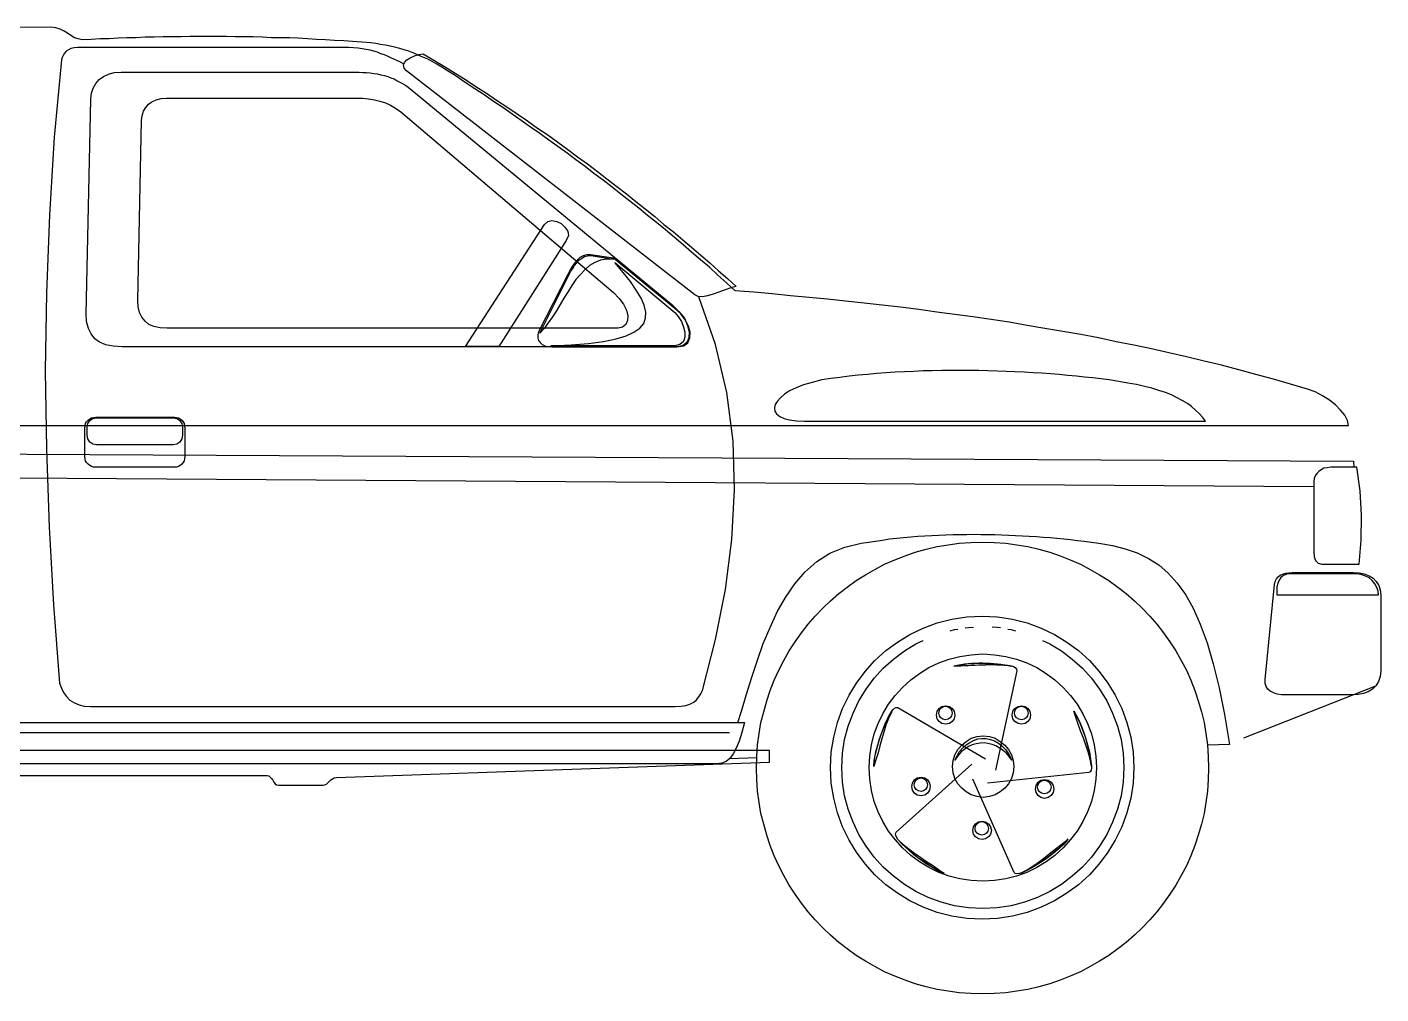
# Model space of a CAD drawing. Extents: x 15983 to 19980, y 14327 to 15872.
# Drawn here: x 17817 to 19980, y 14327 to 15872 of the extents above; entities that cross this region are included whole.
import ezdxf

# ---------------------------------------------------------------- set-up
doc = ezdxf.new("R2010")
doc.units = 0
doc.header["$LTSCALE"] = 100
doc.header["$MEASUREMENT"] = 0
doc.layers.add('LX-CAR', color=6, linetype='CONTINUOUS')

msp = doc.modelspace()

# ---------------------------------------------------------------- linework, layer by layer
at = {"layer": 'LX-CAR'}
msp.add_line((19761, 14735.8), (19972, 14819), dxfattribs=at)
for points in [[(17380.2, 15235.2), (19928.3, 15235.2), (19926.7, 15242.8), (19922.3, 15251.5), (19915.8, 15259.7), (19907.6, 15267.9), (19897.8, 15275.5), (19886.9, 15282.6), (19874.9, 15288.6), (19862.9, 15293), (19835.6, 15301.2), (19808.3, 15308.8), (19780.5, 15316.4), (19753.3, 15324.1), (19725.4, 15331.2), (19697.6, 15337.7), (19669.8, 15344.8), (19641.4, 15350.8), (19613.6, 15357.3), (19585.3, 15363.3), (19557.4, 15368.8), (19529.1, 15374.8), (19500.7, 15380.2), (19471.8, 15385.2), (19443.5, 15390.1), (19415.1, 15395), (19386.2, 15399.9), (19357.3, 15404.2), (19328.4, 15408.6), (19299.5, 15412.4), (19270.6, 15416.2), (19241.7, 15420.1), (19212.8, 15423.9), (19183.3, 15427.2), (19154.4, 15430.4), (19124.9, 15433.7), (19096, 15437), (19066.6, 15439.7), (19037.1, 15442.4), (19007.7, 15445.1), (18978.2, 15447.9), (18948.8, 15450.1), (18935.2, 15462.6), (18921, 15475.2), (18907.3, 15487.7), (18893.2, 15499.7), (18879, 15511.7), (18865.3, 15523.7), (18851.2, 15535.7), (18837, 15547.7), (18822.8, 15559.1), (18808.6, 15570.6), (18794.4, 15582), (18780.3, 15593.5), (18766.1, 15604.4), (18751.9, 15615.9), (18737.7, 15626.8), (18723, 15637.7), (18708.8, 15648.6), (18694.1, 15659.5), (18679.9, 15669.9), (18665.2, 15680.8), (18651, 15691.1), (18636.3, 15701.5), (18621.6, 15711.9), (18606.8, 15722.2), (18592.1, 15732.6), (18577.4, 15742.9), (18562.6, 15752.7), (18547.4, 15763.1), (18532.6, 15772.9), (18517.4, 15783.3), (18502.6, 15793.1), (18487.4, 15802.9), (18479.7, 15807.8), (18472.1, 15812.2), (18464.5, 15816.6), (18457.4, 15820.4), (18449.8, 15823.7), (18442.1, 15826.9), (18435, 15830.2), (18427.4, 15832.9), (18419.7, 15835.1), (18412.7, 15837.3), (18405, 15839.5), (18397.4, 15841.1), (18389.8, 15842.7), (18382.1, 15843.8), (18374.5, 15845.5), (18366.3, 15846.6), (18352.1, 15847.7), (18337.4, 15848.8), (18323.2, 15849.8), (18308.5, 15850.4), (18294.3, 15851.5), (18279.6, 15852), (18265.4, 15852.6), (18250.7, 15853.7), (18236.5, 15854.2), (18221.8, 15854.2), (18207.6, 15854.7), (18193.4, 15855.3), (18178.7, 15855.8), (18164.5, 15855.8), (18149.8, 15855.8), (18135.6, 15856.4), (18120.9, 15856.4), (18106.7, 15856.4), (18092, 15856.4), (18077.8, 15856.4), (18063.6, 15855.8), (18048.9, 15855.8), (18034.7, 15855.8), (18020.5, 15855.3), (18005.8, 15855.3), (17991.6, 15854.7), (17976.9, 15854.2), (17962.7, 15853.7), (17948.5, 15853.1), (17934.3, 15852.6), (17919.6, 15852), (17905.4, 15851.5), (17898.9, 15852.6), (17892.9, 15854.7), (17887.5, 15858), (17882, 15861.8), (17876.6, 15865.1), (17870, 15868.4), (17863.5, 15870.6), (17855.3, 15871.7), (16599.8, 15870.6)], [(18418.7, 15812.8), (18413.8, 15815.5), (18408.3, 15818.2), (18403.4, 15820.4), (18398.5, 15822.6), (18393, 15825.3), (18388.1, 15827.5), (18382.7, 15829.1), (18377.2, 15831.3), (18371.2, 15832.9), (18365.2, 15834.6), (18359.2, 15835.7), (18352.7, 15836.8), (18346.1, 15837.8), (18339, 15838.4), (18331.4, 15838.9), (18323.8, 15838.9), (17897.8, 15838.9), (17892.4, 15838.4), (17887.5, 15837.3), (17883.6, 15835.1), (17879.8, 15832.9), (17877.1, 15829.7), (17874.9, 15826.4), (17873.3, 15823.1), (17872.2, 15819.3), (17860.7, 15695.5), (17853.1, 15571.1), (17848.2, 15446.8), (17846.5, 15322.4), (17848.2, 15197.5), (17852.6, 15072.6), (17859.6, 14948.3), (17869.4, 14823.4), (17872.2, 14815.2), (17875.5, 14808.1), (17880.4, 14801.6), (17885.8, 14796.1), (17892.9, 14791.8), (17900.6, 14788.5), (17908.7, 14786.3), (17918.5, 14785.8), (18852.8, 14785.8), (18862.1, 14786.3), (18869.7, 14787.4), (18876.2, 14789.6), (18882.3, 14792.9), (18886.6, 14796.7), (18890.4, 14801.1), (18893.7, 14806), (18896.4, 14811.4), (18917.2, 14892.7), (18933, 14972.8), (18943.3, 15053), (18947.7, 15132.1), (18945.5, 15210.1), (18935.2, 15287.5), (18917.2, 15364.4), (18890.4, 15440.8)], [(18883.9, 15443.5), (18423.6, 15801.8), (18419.7, 15806.2), (18418.7, 15811.1), (18420.3, 15814.9), (18424.1, 15819.3), (18429.6, 15822.6), (18436.1, 15825.8), (18443.2, 15828), (18450.3, 15829.1), (18467.2, 15818.8), (18484.1, 15808.4), (18501, 15798), (18517.9, 15787.7), (18534.3, 15776.7), (18551.2, 15765.8), (18567.5, 15754.9), (18583.9, 15744), (18600.3, 15733.1), (18616.6, 15721.7), (18633, 15710.2), (18649.4, 15699.3), (18665.2, 15687.9), (18681, 15675.9), (18696.8, 15664.4), (18712.6, 15652.9), (18728.4, 15640.9), (18743.7, 15628.9), (18759.5, 15616.9), (18774.8, 15604.9), (18790.1, 15592.9), (18804.8, 15581), (18820.1, 15569), (18834.8, 15556.4), (18850.1, 15544.4), (18864.8, 15531.9), (18879, 15519.9), (18893.7, 15507.3), (18907.9, 15494.8), (18922.1, 15482.2), (18936.2, 15469.7), (18950.4, 15457.1), (18941.7, 15455), (18932.4, 15451.7), (18922.6, 15447.9), (18913.3, 15444.6), (18904.6, 15442.4), (18896.4, 15440.8), (18889.3, 15441.3), (18883.9, 15443.5)], [(17919.1, 15756.6), (17920.2, 15765.8), (17922.9, 15774), (17927.3, 15781.7), (17932.7, 15787.7), (17939.3, 15792.6), (17947.4, 15796.4), (17956.7, 15799.1), (17967.6, 15799.7), (18341.2, 15799.7), (18347.8, 15799.7), (18353.7, 15799.1), (18359.8, 15799.1), (18365.7, 15798.6), (18371.2, 15797.5), (18377.2, 15796.9), (18382.7, 15795.3), (18388.1, 15794.2), (18393.6, 15792.6), (18398.5, 15790.4), (18403.9, 15788.7), (18408.8, 15786), (18413.8, 15783.3), (18419.2, 15780.6), (18424.1, 15777.3), (18429, 15773.5), (18847.4, 15428.2), (18858.8, 15417.3), (18867.5, 15406.4), (18872.4, 15395), (18875.1, 15384.6), (18874.6, 15375.3), (18871.4, 15367.7), (18865.3, 15362.8), (18856.6, 15360.6), (17969.2, 15360.6), (17955.1, 15361.7), (17943.1, 15363.9), (17933.2, 15368.2), (17925.6, 15373.7), (17919.6, 15381.3), (17915.3, 15390.1), (17912.5, 15401), (17911.5, 15413), (17919.1, 15756.6)], [(18000.3, 15722.2), (18001.4, 15729.8), (18003.6, 15737), (18006.9, 15742.9), (18011.2, 15748.4), (18016.7, 15752.2), (18023.8, 15755.5), (18031.4, 15757.7), (18040.2, 15758.2), (18342.8, 15758.2), (18353.2, 15758.2), (18363, 15757.1), (18372.3, 15755.5), (18381, 15753.3), (18389.8, 15750.6), (18397.9, 15746.8), (18406.1, 15741.8), (18414.3, 15736.4), (18754.1, 15447.3), (18763.3, 15438.1), (18770.4, 15428.8), (18774.8, 15419), (18777, 15410.2), (18776.4, 15402.6), (18773.7, 15396.6), (18768.8, 15392.2), (18761.7, 15390.6), (18041.2, 15390.6), (18029.8, 15391.2), (18020, 15393.3), (18011.8, 15396.6), (18005.8, 15401.5), (18000.9, 15408.1), (17997.1, 15415.7), (17994.9, 15424.4), (17994.3, 15434.8), (18000.3, 15722.2)], [(18678.8, 15530.8), (18570.8, 15361.2), (18517.9, 15361.2), (18643.9, 15556.4), (18649.4, 15560.8), (18655.9, 15562.4), (18663.5, 15560.8), (18670.6, 15557.5), (18676.6, 15552.1), (18681, 15545.5), (18682.1, 15538.4), (18678.8, 15530.8)], [(18754.1, 15502.4), (18717.5, 15507.9), (18711.5, 15507.9), (18705.5, 15506.2), (18700.6, 15503.5), (18696.3, 15499.2), (18691.9, 15494.2), (18688.1, 15488.8), (18684.3, 15482.8), (18681, 15476.2), (18634.6, 15384.6), (18633.5, 15379.7), (18633.5, 15375.3), (18634.6, 15371), (18636.8, 15367.7), (18640.1, 15364.4), (18644.5, 15362.3), (18649.4, 15361.2), (18655.9, 15360.6), (18855.5, 15360.6), (18866.4, 15362.3), (18873, 15367.2), (18876.2, 15374.8), (18876.8, 15384.1), (18874.1, 15393.9), (18868.6, 15403.7), (18861.5, 15413.5), (18852.2, 15421.7), (18754.1, 15502.4)], [(18636.3, 15382.4), (18685.9, 15481.7), (18689.2, 15486.1), (18691.9, 15490.4), (18695.7, 15494.8), (18699, 15499.2), (18703.4, 15502.4), (18707.7, 15505.1), (18712.6, 15506.2), (18718.6, 15506.8), (18754.1, 15500.8), (18743.2, 15500.8), (18733.4, 15499.2), (18724.6, 15495.3), (18715.9, 15490.4), (18708.3, 15483.9), (18701.2, 15476.2), (18694.1, 15468), (18687.5, 15458.8), (18681.5, 15449), (18675, 15438.6), (18669, 15428.2), (18663, 15418.4), (18656.5, 15408.6), (18649.9, 15398.8), (18643.4, 15390.1), (18636.3, 15382.4)], [(18654.3, 15362.3), (18686.5, 15363.9), (18714.3, 15366.1), (18738.3, 15369.3), (18758.4, 15373.2), (18774.3, 15378.1), (18786.8, 15384.1), (18796.1, 15390.6), (18802.6, 15398.2), (18805.3, 15407), (18805.9, 15416.2), (18803.2, 15427.2), (18798.3, 15438.6), (18790.6, 15451.2), (18781.4, 15464.8), (18769.4, 15479.5), (18756.3, 15495.3), (18852.2, 15415.7), (18857.7, 15409.2), (18862.6, 15401), (18865.9, 15392.2), (18868.1, 15384.1), (18868.1, 15375.9), (18865.9, 15369.3), (18860.4, 15364.4), (18852.2, 15362.3), (18654.3, 15362.3)], [(19059.5, 15241.7), (19699.8, 15241.7), (19694.9, 15248.3), (19690, 15254.3), (19684, 15259.7), (19677.5, 15265.2), (19670.9, 15270.1), (19662.7, 15275), (19654.5, 15279.4), (19645.8, 15283.7), (19636, 15287.5), (19625.6, 15290.8), (19614.2, 15294.6), (19602.2, 15297.3), (19589.6, 15300.6), (19576, 15302.8), (19561.3, 15305.5), (19546, 15307.7), (19532.9, 15309.3), (19519.8, 15311), (19506.7, 15312.1), (19493.6, 15313.7), (19480, 15314.8), (19466.4, 15316.4), (19452.2, 15317.5), (19438.6, 15318.6), (19424.4, 15319.2), (19410.2, 15320.2), (19395.5, 15320.8), (19381.3, 15321.3), (19367.1, 15321.9), (19352.4, 15322.4), (19337.7, 15323), (19322.9, 15323), (19308.2, 15323), (19293.5, 15323), (19278.8, 15323), (19263.5, 15322.4), (19248.8, 15322.4), (19234, 15321.3), (19219.3, 15320.8), (19204, 15320.2), (19189.3, 15319.2), (19174.6, 15318.1), (19159.8, 15316.4), (19145.1, 15315.4), (19130.4, 15313.7), (19115.7, 15311.5), (19101.5, 15309.9), (19086.8, 15307.7), (19071.5, 15303.9), (19057.9, 15300.1), (19045.9, 15295.2), (19035.5, 15290.3), (19027.3, 15284.8), (19020.8, 15279.4), (19015.9, 15273.3), (19012.6, 15268.4), (19011.5, 15263), (19012, 15258.1), (19014.8, 15253.7), (19019.7, 15249.4), (19026.8, 15246.1), (19035.5, 15243.9), (19046.4, 15242.3), (19059.5, 15241.7)], [(17927.3, 15248.3), (18052.7, 15248.3), (18056, 15247.7), (18059.2, 15247.2), (18062, 15245.5), (18064.7, 15243.3), (18066.9, 15240.6), (18068.5, 15237.9), (18069, 15234.6), (18069.6, 15230.8), (18069.6, 15185.5), (18069, 15181.7), (18068.5, 15178.5), (18066.9, 15175.7), (18064.7, 15173), (18062, 15170.8), (18059.2, 15169.2), (18056, 15168.6), (18052.7, 15168.1), (17927.3, 15168.1), (17923.4, 15168.6), (17920.2, 15169.2), (17917.4, 15170.8), (17914.7, 15173), (17912.5, 15175.7), (17910.9, 15178.5), (17910.4, 15181.7), (17909.8, 15185.5), (17909.8, 15230.8), (17910.4, 15234.6), (17910.9, 15237.9), (17912.5, 15240.6), (17914.7, 15243.3), (17917.4, 15245.5), (17920.2, 15247.2), (17923.4, 15247.7), (17927.3, 15248.3)], [(17928.3, 15247.2), (18050.5, 15247.2), (18056.5, 15246.1), (18061.4, 15242.8), (18064.7, 15237.9), (18065.8, 15231.9), (18065.8, 15219.3), (18064.7, 15213.4), (18061.4, 15208.4), (18056.5, 15205.2), (18050.5, 15204.1), (17928.3, 15204.1), (17922.3, 15205.2), (17917.4, 15208.4), (17914.2, 15213.4), (17913.1, 15219.3), (17913.1, 15231.9), (17914.2, 15237.9), (17917.4, 15242.8), (17922.3, 15246.1), (17928.3, 15247.2)], [(16605.2, 15195.5), (19936.5, 15177.9), (19936.6, 15168.1)], [(19941.4, 15168.1), (19900, 15168.1), (19894.5, 15167.5), (19889.1, 15166.5), (19884.7, 15164.3), (19880.9, 15161.5), (19877.6, 15158.3), (19874.9, 15154.5), (19873.3, 15150.1), (19872.7, 15145.2), (19872.7, 15032.8), (19873.3, 15025.2), (19875.4, 15019.2), (19879.8, 15014.8), (19885.8, 15013.2), (19945.2, 15013.2), (19948.5, 15051.9), (19949.1, 15091.7), (19946.9, 15130.5), (19941.4, 15168.1)], [(19872.7, 15136.9), (16605.2, 15158.9)], [(18952.6, 14760.1), (18958.6, 14778.2), (18966.8, 14805.4), (18975, 14832.7), (18984.2, 14859.9), (18993.5, 14886.7), (19004.4, 14912.3), (19015.9, 14937.4), (19029, 14960.3), (19043.7, 14982.1), (19060, 15000.6), (19079.1, 15017.6), (19099.9, 15030.7), (19123.9, 15040.5), (19150, 15047), (19161.5, 15048.6), (19172.9, 15050.3), (19183.8, 15051.9), (19195.3, 15053.6), (19206.8, 15054.7), (19217.7, 15055.7), (19229.1, 15056.8), (19240.6, 15057.9), (19251.5, 15058.4), (19262.9, 15059), (19273.8, 15059.5), (19285.3, 15060.1), (19296.7, 15060.6), (19307.7, 15060.6), (19318.6, 15060.6), (19330, 15061.2), (19340.9, 15060.6), (19352.4, 15060.6), (19363.3, 15060.6), (19374.2, 15060.1), (19385.7, 15059.5), (19396.6, 15059), (19407.5, 15058.4), (19418.4, 15057.9), (19429.8, 15057.4), (19440.7, 15056.3), (19451.7, 15055.7), (19462.6, 15054.7), (19473.5, 15053.6), (19484.4, 15052.5), (19495.3, 15051.4), (19506.2, 15050.3), (19529.6, 15047), (19551.5, 15043.2), (19571.6, 15037.7), (19590.7, 15031.2), (19608.7, 15022.5), (19625.1, 15012.1), (19640.4, 14999), (19654.5, 14983.2), (19668.2, 14964.7), (19680.2, 14942.8), (19691.6, 14917.2), (19702.5, 14887.7), (19712.4, 14853.9), (19721.6, 14815.8), (19730.3, 14773.2), (19738.5, 14725.2), (19703.1, 14724.2)], [(19343.7, 15048.6), (19362.2, 15048.1), (19380.7, 15047), (19398.7, 15044.3), (19416.2, 15041.6), (19433.6, 15037.2), (19451.1, 15032.3), (19467.5, 15026.8), (19483.8, 15020.3), (19500.2, 15013.2), (19515.5, 15005), (19530.7, 14996.3), (19545.5, 14987), (19559.6, 14976.7), (19573.3, 14966.3), (19586.4, 14954.8), (19598.9, 14942.8), (19610.9, 14930.3), (19622.4, 14917.2), (19632.7, 14903.6), (19643.1, 14889.4), (19652.4, 14874.7), (19661.1, 14859.4), (19669.3, 14844.1), (19676.4, 14827.8), (19682.9, 14811.4), (19688.4, 14795), (19693.3, 14777.6), (19697.6, 14760.1), (19700.4, 14742.7), (19703.1, 14724.7), (19704.2, 14706.2), (19704.7, 14687.6), (19704.2, 14669.1), (19703.1, 14650.5), (19700.4, 14632.5), (19697.6, 14615.1), (19693.3, 14597.6), (19688.4, 14580.2), (19682.9, 14563.8), (19676.4, 14547.4), (19669.3, 14531.1), (19661.1, 14515.8), (19652.4, 14500.5), (19643.1, 14485.8), (19632.7, 14471.6), (19622.4, 14458), (19610.9, 14444.9), (19598.9, 14432.4), (19586.4, 14420.4), (19573.3, 14408.9), (19559.6, 14398.5), (19545.5, 14388.2), (19530.7, 14378.9), (19515.5, 14370.2), (19500.2, 14362), (19483.8, 14354.9), (19467.5, 14348.4), (19451.1, 14342.9), (19433.6, 14338), (19416.2, 14333.7), (19398.7, 14330.9), (19380.7, 14328.2), (19362.2, 14327.1), (19343.7, 14326.5), (19325.1, 14327.1), (19306.6, 14328.2), (19288.6, 14330.9), (19271.1, 14333.7), (19253.7, 14338), (19236.2, 14342.9), (19219.9, 14348.4), (19203.5, 14354.9), (19187.1, 14362), (19171.8, 14370.2), (19156.6, 14378.9), (19141.9, 14388.2), (19127.7, 14398.5), (19114, 14408.9), (19101, 14420.4), (19088.4, 14432.4), (19076.4, 14444.9), (19065, 14458), (19054.6, 14471.6), (19044.2, 14485.8), (19035, 14500.5), (19026.2, 14515.8), (19018.1, 14531.1), (19011, 14547.4), (19004.4, 14563.8), (18999, 14580.2), (18994.1, 14597.6), (18989.7, 14615.1), (18987, 14632.5), (18984.2, 14650.5), (18983.2, 14669.1), (18982.6, 14687.6), (18983.2, 14706.2), (18984.2, 14724.7), (18987, 14742.7), (18989.7, 14760.1), (18994.1, 14777.6), (18999, 14795), (19004.4, 14811.4), (19011, 14827.8), (19018.1, 14844.1), (19026.2, 14859.4), (19035, 14874.7), (19044.2, 14889.4), (19054.6, 14903.6), (19065, 14917.2), (19076.4, 14930.3), (19088.4, 14942.8), (19101, 14954.8), (19114, 14966.3), (19127.7, 14976.7), (19141.9, 14987), (19156.6, 14996.3), (19171.8, 15005), (19187.1, 15013.2), (19203.5, 15020.3), (19219.9, 15026.8), (19236.2, 15032.3), (19253.7, 15037.2), (19271.1, 15041.6), (19288.6, 15044.3), (19306.6, 15047), (19325.1, 15048.1), (19343.7, 15048.6)], [(19838.3, 15000.1), (19936.5, 15000.1), (19945.2, 14999.6), (19953.4, 14997.9), (19961.1, 14994.7), (19967.6, 14990.8), (19972.5, 14985.9), (19976.9, 14979.4), (19979, 14972.3), (19980.1, 14964.1), (19980.1, 14843.1), (19979, 14833.8), (19976.3, 14825.6), (19972, 14819), (19966.5, 14813.6), (19960, 14809.2), (19952.3, 14806.5), (19943.6, 14804.9), (19934.9, 14804.3), (19829.1, 14804.3), (19821.4, 14804.3), (19814.3, 14805.4), (19808.3, 14807.6), (19803.4, 14810.3), (19799.6, 14813.6), (19796.9, 14818), (19795.3, 14822.9), (19795.3, 14828.9), (19810, 14981), (19811.1, 14985.4), (19813.3, 14989.7), (19816, 14993), (19819.2, 14995.7), (19823.1, 14997.4), (19828, 14999), (19832.9, 14999.6), (19838.3, 15000.1)], [(19813.8, 14964.1), (19976.3, 14964.1), (19975.8, 14970.1), (19973.6, 14976.1), (19970.3, 14982.1), (19966, 14987), (19961.1, 14991.4), (19954.5, 14994.7), (19948, 14996.8), (19940.3, 14997.9), (19836.2, 14997.9), (19829.6, 14997.4), (19824.7, 14995.2), (19820.3, 14991.9), (19817.6, 14987.6), (19815.4, 14982.6), (19813.8, 14977.2), (19813.8, 14970.6), (19813.8, 14964.1)], [(19343.1, 14930.3), (19367.7, 14929.2), (19391.7, 14925.4), (19415.1, 14919.4), (19437.5, 14911.2), (19458.7, 14900.8), (19478.4, 14888.8), (19496.9, 14875.2), (19514.4, 14859.4), (19530.2, 14842), (19543.8, 14823.4), (19555.8, 14803.8), (19566.2, 14782.5), (19574.4, 14760.1), (19580.4, 14736.7), (19584.2, 14712.7), (19585.3, 14688.2), (19584.2, 14663.6), (19580.4, 14639.6), (19574.4, 14616.2), (19566.2, 14593.8), (19555.8, 14572.5), (19543.8, 14552.9), (19530.2, 14534.3), (19514.4, 14516.9), (19496.9, 14501.1), (19478.4, 14487.4), (19458.7, 14475.4), (19437.5, 14465.1), (19415.1, 14456.9), (19391.7, 14450.9), (19367.7, 14447.1), (19343.1, 14446), (19318.6, 14447.1), (19294.6, 14450.9), (19271.1, 14456.9), (19248.8, 14465.1), (19227.5, 14475.4), (19207.9, 14487.4), (19189.3, 14501.1), (19171.8, 14516.9), (19156, 14534.3), (19142.4, 14552.9), (19130.4, 14572.5), (19120.1, 14593.8), (19111.9, 14616.2), (19105.9, 14639.6), (19102, 14663.6), (19101, 14688.2), (19102, 14712.7), (19105.9, 14736.7), (19111.9, 14760.1), (19120.1, 14782.5), (19130.4, 14803.8), (19142.4, 14823.4), (19156, 14842), (19171.8, 14859.4), (19189.3, 14875.2), (19207.9, 14888.8), (19227.5, 14900.8), (19248.8, 14911.2), (19271.1, 14919.4), (19294.6, 14925.4), (19318.6, 14929.2), (19343.1, 14930.3)], [(19291.9, 14906.8), (19298.9, 14909), (19304.4, 14909.6), (19304.4, 14909.6)], [(19315.9, 14911.7), (19321.3, 14912.3), (19329.5, 14912.8), (19329.5, 14912.8)], [(19372.6, 14911.7), (19367.1, 14912.3), (19358.9, 14912.8), (19358.9, 14912.8)], [(19384, 14909.6), (19389.5, 14909), (19396.6, 14906.8), (19396.6, 14906.8)], [(19439.7, 14891.6), (19451.1, 14886.1), (19469.6, 14874.7), (19487.1, 14861.6), (19503.5, 14847.4), (19517.6, 14831.1), (19530.7, 14813.6), (19542.2, 14795), (19551.5, 14775.4), (19559.1, 14754.7), (19565.1, 14733.4), (19568.4, 14711.1), (19569.4, 14688.2), (19568.4, 14665.2), (19565.1, 14642.9), (19559.1, 14621.6), (19551.5, 14600.9), (19542.2, 14581.3), (19530.7, 14562.7), (19517.6, 14545.3), (19503.5, 14528.9), (19487.1, 14514.7), (19469.6, 14501.6), (19451.1, 14490.2), (19431.5, 14480.9), (19410.7, 14473.3), (19389.5, 14467.3), (19367.1, 14464), (19344.2, 14462.9), (19321.3, 14464), (19298.9, 14467.3), (19277.7, 14473.3), (19256.9, 14480.9), (19237.3, 14490.2), (19218.8, 14501.6), (19201.3, 14514.7), (19184.9, 14528.9), (19170.8, 14545.3), (19157.7, 14562.7), (19146.2, 14581.3), (19136.9, 14600.9), (19129.3, 14621.6), (19123.3, 14642.9), (19120.1, 14665.2), (19119, 14688.2), (19120.1, 14711.1), (19123.3, 14733.4), (19129.3, 14754.7), (19136.9, 14775.4), (19146.2, 14795), (19157.7, 14813.6), (19170.8, 14831.1), (19184.9, 14847.4), (19201.3, 14861.6), (19218.8, 14874.7), (19237.3, 14886.1), (19248.8, 14891.6), (19248.8, 14891.6)], [(19344.2, 14869.8), (19362.7, 14868.7), (19380.7, 14865.9), (19398.2, 14861.6), (19414.6, 14855.6), (19430.4, 14848), (19445.6, 14838.7), (19459.3, 14828.3), (19472.4, 14816.3), (19484.4, 14803.2), (19494.7, 14789.6), (19504, 14774.3), (19511.6, 14758.5), (19517.6, 14742.2), (19522, 14724.7), (19524.7, 14706.7), (19525.8, 14688.2), (19524.7, 14669.6), (19522, 14651.6), (19517.6, 14634.2), (19511.6, 14617.8), (19504, 14602), (19494.7, 14586.7), (19484.4, 14573.1), (19472.4, 14560), (19459.3, 14548), (19445.6, 14537.6), (19430.4, 14528.4), (19414.6, 14520.7), (19398.2, 14514.7), (19380.7, 14510.3), (19362.7, 14507.6), (19344.2, 14506.5), (19325.7, 14507.6), (19307.7, 14510.3), (19290.2, 14514.7), (19273.8, 14520.7), (19258, 14528.4), (19242.8, 14537.6), (19229.1, 14548), (19216, 14560), (19204, 14573.1), (19193.7, 14586.7), (19184.4, 14602), (19176.8, 14617.8), (19170.8, 14634.2), (19166.4, 14651.6), (19163.7, 14669.6), (19162.6, 14688.2), (19163.7, 14706.7), (19166.4, 14724.7), (19170.8, 14742.2), (19176.8, 14758.5), (19184.4, 14774.3), (19193.7, 14789.6), (19204, 14803.2), (19216, 14816.3), (19229.1, 14828.3), (19242.8, 14838.7), (19258, 14848), (19273.8, 14855.6), (19290.2, 14861.6), (19307.7, 14865.9), (19325.7, 14868.7), (19344.2, 14869.8)], [(19297.8, 14850.7), (19303.3, 14851.8), (19309.3, 14852.8), (19314.8, 14853.9), (19320.7, 14854.5), (19326.2, 14855), (19332.2, 14855), (19338.2, 14855.6), (19344.2, 14855.6), (19350.2, 14855), (19355.7, 14855), (19361.7, 14854.5), (19367.7, 14853.9), (19373.1, 14853.4), (19379.1, 14852.3), (19384.6, 14851.8), (19390, 14850.7), (19393.3, 14849.6), (19396, 14848), (19398.2, 14845.8), (19398.7, 14843.1), (19364.4, 14684.3)], [(19297.8, 14850.1), (19302.8, 14851.2), (19307.7, 14852.3), (19312.6, 14852.8), (19318.6, 14853.9), (19324, 14854.5), (19330, 14854.5), (19336, 14855), (19342.6, 14855), (19348.6, 14854.5), (19354.6, 14854.5), (19361.1, 14853.9), (19367.1, 14853.4), (19373.1, 14852.8), (19379.1, 14852.3), (19384.6, 14851.2), (19390, 14850.1), (19384, 14850.7), (19378, 14851.2), (19372.6, 14851.8), (19366.6, 14851.8), (19360.6, 14852.3), (19355.1, 14852.3), (19349.1, 14851.8), (19343.7, 14851.8), (19337.7, 14851.8), (19332.2, 14851.2), (19326.2, 14851.2), (19320.7, 14850.7), (19314.8, 14850.7), (19309.3, 14850.1), (19303.3, 14850.1), (19297.8, 14850.1)], [(19170.2, 14690.3), (19171.3, 14701.8), (19173.5, 14713.2), (19176.2, 14724.7), (19180, 14736.1), (19183.8, 14747), (19188.2, 14758), (19193.1, 14768.3), (19198.6, 14778.2), (19200.8, 14780.9), (19202.9, 14783), (19205.7, 14784.1), (19208.4, 14784.1), (19348.6, 14702.3)], [(19170.2, 14689.8), (19170.8, 14699.6), (19172.9, 14710.5), (19175.7, 14722), (19179, 14734), (19183.3, 14745.4), (19188.2, 14756.9), (19193.1, 14767.8), (19198.6, 14777.6), (19193.7, 14766.7), (19189.3, 14756.3), (19186, 14744.9), (19182.8, 14734), (19179.5, 14723.1), (19176.8, 14712.1), (19173.5, 14700.7), (19170.2, 14689.8)], [(19284.7, 14786.9), (19290.8, 14785.8), (19295.1, 14782.5), (19298.4, 14778.2), (19299.5, 14772.1), (19298.4, 14766.2), (19295.1, 14761.8), (19290.8, 14758.5), (19284.7, 14757.4), (19278.8, 14758.5), (19274.4, 14761.8), (19271.1, 14766.2), (19270, 14772.1), (19271.1, 14778.2), (19274.4, 14782.5), (19278.8, 14785.8), (19284.7, 14786.9)], [(19284.2, 14786.3), (19288.6, 14785.2), (19291.9, 14783), (19294, 14779.8), (19295.1, 14775.4), (19294, 14771), (19291.9, 14767.8), (19288.6, 14765.6), (19284.2, 14764.5), (19280.4, 14765.6), (19277.1, 14767.8), (19274.9, 14771), (19273.8, 14775.4), (19274.9, 14779.8), (19277.1, 14783), (19280.4, 14785.2), (19284.2, 14786.3)], [(19489.3, 14778.7), (19495.3, 14768.3), (19500.2, 14758), (19504.6, 14747), (19508.4, 14735.6), (19511.6, 14724.7), (19514.4, 14713.2), (19516, 14701.8), (19517.6, 14690.9), (19517.6, 14687.6), (19517.1, 14684.3), (19515.5, 14681.6), (19513.3, 14680.5), (19351.8, 14663.6)], [(19405.8, 14786.9), (19411.8, 14785.8), (19416.2, 14782.5), (19419.5, 14778.2), (19420.6, 14772.1), (19419.5, 14766.2), (19416.2, 14761.8), (19411.8, 14758.5), (19405.8, 14757.4), (19400.4, 14758.5), (19395.5, 14761.8), (19392.2, 14766.2), (19391.1, 14772.1), (19392.2, 14778.2), (19395.5, 14782.5), (19400.4, 14785.8), (19405.8, 14786.9)], [(19405.8, 14786.3), (19410.2, 14785.2), (19413.5, 14783), (19415.7, 14779.8), (19416.8, 14775.4), (19415.7, 14771), (19413.5, 14767.8), (19410.2, 14765.6), (19405.8, 14764.5), (19401.5, 14765.6), (19398.2, 14767.8), (19396, 14771), (19394.9, 14775.4), (19396, 14779.8), (19398.2, 14783), (19401.5, 14785.2), (19405.8, 14786.3)], [(19489.3, 14778.2), (19494.2, 14769.4), (19499.1, 14759.6), (19503.5, 14748.7), (19507.8, 14737.2), (19511.1, 14725.2), (19513.8, 14713.2), (19516, 14701.8), (19517.6, 14690.3), (19515.5, 14701.8), (19512.2, 14713.2), (19508.9, 14724.1), (19505.1, 14735.1), (19500.7, 14745.4), (19496.9, 14756.3), (19493.1, 14767.2), (19489.3, 14778.2)], [(17348, 14760.1), (18963.5, 14760.1), (18959.2, 14744.3), (18954.8, 14730.7), (18950.4, 14719.2), (18945.5, 14710), (18940.1, 14702.9), (18934.1, 14698), (18927, 14695.2), (18919.3, 14694.2), (17407, 14694.2), (17392.2, 14695.8), (17379.7, 14700.1), (17370.4, 14707.2), (17362.8, 14716), (17356.8, 14725.8), (17353, 14736.7), (17349.7, 14748.7), (17348, 14760.1)], [(17368.8, 14744.3), (18939.5, 14744.3)], [(19344.7, 14738.9), (19354.6, 14737.8), (19363.8, 14735.1), (19372, 14730.2), (19379.1, 14724.1), (19385.1, 14717.1), (19390, 14708.9), (19392.8, 14699.6), (19393.8, 14689.8), (19392.8, 14680), (19390, 14670.7), (19385.1, 14662.5), (19379.1, 14655.4), (19372, 14649.4), (19363.8, 14644.5), (19354.6, 14641.8), (19344.7, 14640.7), (19334.9, 14641.8), (19325.7, 14644.5), (19317.5, 14649.4), (19310.4, 14655.4), (19304.4, 14662.5), (19299.5, 14670.7), (19296.7, 14680), (19295.7, 14689.8), (19296.7, 14699.6), (19299.5, 14708.9), (19304.4, 14717.1), (19310.4, 14724.1), (19317.5, 14730.2), (19325.7, 14735.1), (19334.9, 14737.8), (19344.7, 14738.9)], [(19299.5, 14700.1), (19303.3, 14707.2), (19307.1, 14713.8), (19312, 14719.8), (19317.5, 14724.7), (19323.5, 14728.5), (19329.5, 14731.8), (19336, 14734), (19342.6, 14734.5), (19349.7, 14734.5), (19356.2, 14733.4), (19362.7, 14731.2), (19369.3, 14727.4), (19375.3, 14722.5), (19380.7, 14716.5), (19386.2, 14708.9), (19390.6, 14700.1), (19386.2, 14706.2), (19381.3, 14711.6), (19375.8, 14716), (19370.4, 14719.8), (19364.9, 14723.1), (19358.9, 14725.2), (19352.4, 14726.9), (19346.4, 14728), (19339.8, 14727.4), (19333.8, 14726.3), (19327.3, 14724.7), (19321.3, 14722), (19315.3, 14717.6), (19309.8, 14713.2), (19304.4, 14707.2), (19299.5, 14700.1)], [(17660, 14675.6), (18201, 14675.6), (18203.8, 14675.1), (18205.9, 14672.9), (18208.1, 14670.7), (18209.8, 14668), (18211.4, 14664.7), (18213.6, 14662.5), (18215.8, 14660.9), (18219.6, 14660.3), (18290.5, 14660.3), (18293.2, 14660.9), (18295.9, 14662), (18298.1, 14664.2), (18300.3, 14666.3), (18302.5, 14668.5), (18305.2, 14670.2), (18307.9, 14671.8), (18311.8, 14672.3), (19003.3, 14696.9), (19003.3, 14715.4), (17294.6, 14715.4)], [(18983.1, 14703.6), (18939.5, 14702.3), (18939.5, 14702.3)], [(19282.6, 14519.6), (19272.2, 14524.5), (19261.8, 14530), (19252, 14536.5), (19242.2, 14543.1), (19232.9, 14550.7), (19224.2, 14557.8), (19216, 14566), (19208.4, 14573.6), (19206.2, 14576.9), (19205.1, 14579.6), (19204.6, 14582.9), (19205.7, 14585.1), (19326.8, 14693.6)], [(19245.5, 14672.9), (19251.5, 14671.8), (19255.9, 14668.5), (19259.1, 14663.6), (19260.2, 14658.2), (19259.1, 14652.2), (19255.9, 14647.2), (19251.5, 14644), (19245.5, 14642.9), (19239.5, 14644), (19235.1, 14647.2), (19231.9, 14652.2), (19230.8, 14658.2), (19231.9, 14663.6), (19235.1, 14668.5), (19239.5, 14671.8), (19245.5, 14672.9)], [(19245.5, 14671.8), (19249.3, 14670.7), (19252.6, 14668.5), (19254.8, 14665.2), (19255.9, 14660.9), (19254.8, 14656.5), (19252.6, 14653.3), (19249.3, 14651.1), (19245.5, 14650), (19241.1, 14651.1), (19237.8, 14653.3), (19235.7, 14656.5), (19234.6, 14660.9), (19235.7, 14665.2), (19237.8, 14668.5), (19241.1, 14670.7), (19245.5, 14671.8)], [(19480, 14574.2), (19472.4, 14565.4), (19463.7, 14557.3), (19454.9, 14550.2), (19445.6, 14543.1), (19435.8, 14536.5), (19425.5, 14530.5), (19415.7, 14525.1), (19405.8, 14520.2), (19402.6, 14519.1), (19398.7, 14518.5), (19396, 14519.1), (19394.4, 14520.7), (19328.4, 14669.6)], [(19442.9, 14669.1), (19448.4, 14668), (19453.3, 14664.7), (19456.5, 14659.8), (19457.6, 14653.8), (19456.5, 14648.3), (19453.3, 14643.4), (19448.4, 14640.2), (19442.9, 14639.1), (19436.9, 14640.2), (19432.6, 14643.4), (19429.3, 14648.3), (19428.2, 14653.8), (19429.3, 14659.8), (19432.6, 14664.7), (19436.9, 14668), (19442.9, 14669.1)], [(19442.4, 14668), (19446.7, 14666.9), (19450, 14664.7), (19452.2, 14661.4), (19453.3, 14657.1), (19452.2, 14652.7), (19450, 14649.4), (19446.7, 14647.2), (19442.4, 14646.2), (19438, 14647.2), (19434.7, 14649.4), (19432.6, 14652.7), (19431.5, 14657.1), (19432.6, 14661.4), (19434.7, 14664.7), (19438, 14666.9), (19442.4, 14668)], [(19343.1, 14602.5), (19348.6, 14601.4), (19353.5, 14598.2), (19356.7, 14593.8), (19357.8, 14587.8), (19356.7, 14581.8), (19353.5, 14577.4), (19348.6, 14574.2), (19343.1, 14573.1), (19337.1, 14574.2), (19332.7, 14577.4), (19329.5, 14581.8), (19328.4, 14587.8), (19329.5, 14593.8), (19332.7, 14598.2), (19337.1, 14601.4), (19343.1, 14602.5)], [(19342.6, 14602), (19346.9, 14600.9), (19350.2, 14598.7), (19352.4, 14595.4), (19353.5, 14591.1), (19352.4, 14586.7), (19350.2, 14583.4), (19346.9, 14581.3), (19342.6, 14580.2), (19338.2, 14581.3), (19334.9, 14583.4), (19332.7, 14586.7), (19331.7, 14591.1), (19332.7, 14595.4), (19334.9, 14598.7), (19338.2, 14600.9), (19342.6, 14602)], [(19282.6, 14519.1), (19273.3, 14522.9), (19264, 14528.4), (19253.7, 14534.3), (19243.9, 14541.4), (19234, 14549.1), (19224.8, 14557.3), (19216, 14565.4), (19208.4, 14573.6), (19217.1, 14565.4), (19225.9, 14558.4), (19235.1, 14551.3), (19244.9, 14544.7), (19254.2, 14538.2), (19264, 14532.2), (19273.3, 14525.6), (19282.6, 14519.1)], [(19480, 14573.6), (19473.5, 14566), (19465.8, 14558.4), (19456.5, 14550.7), (19446.7, 14543.6), (19436.4, 14536.5), (19426, 14530), (19415.7, 14524.5), (19405.3, 14519.6), (19415.7, 14525.6), (19425.5, 14531.6), (19434.7, 14538.2), (19444, 14545.3), (19452.7, 14552.3), (19462, 14559.4), (19470.7, 14566.5), (19480, 14573.6)]]:
    msp.add_lwpolyline(points, dxfattribs=at)

doc.saveas('drawing.dxf')
